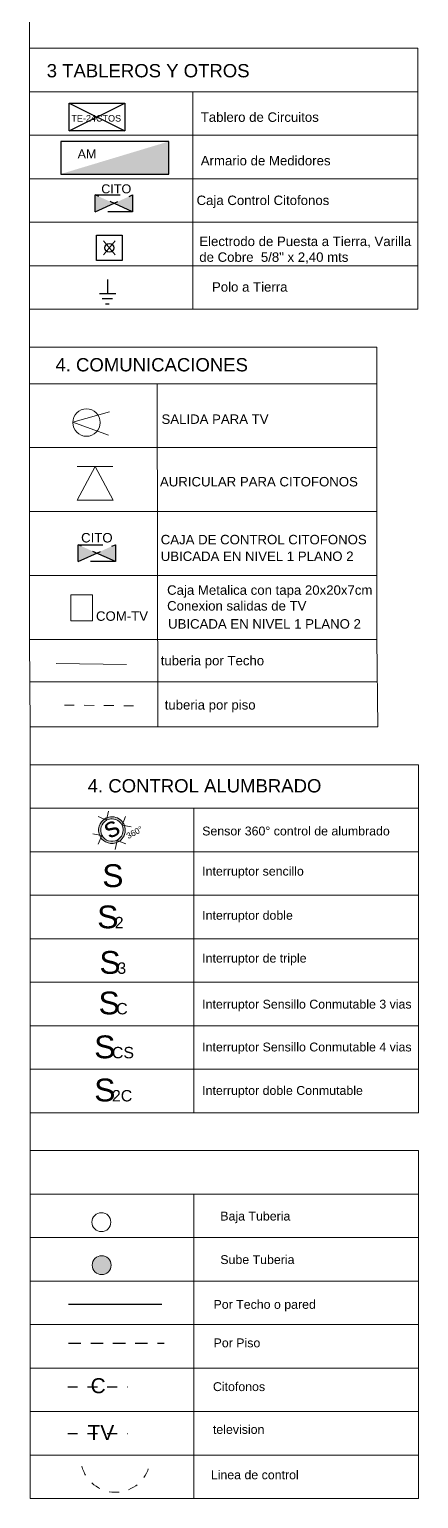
# Model space of a CAD drawing. Header units: millimetres. Extents: x 391 to 679, y 21 to 219.
# Drawn here: x 570.76 to 574.69, y 136.25 to 151.08 of the extents above; entities that cross this region are included whole.
import ezdxf

# ---------------------------------------------------------------- set-up
doc = ezdxf.new("R2010")
doc.units = ezdxf.units.MM
for name, pattern in [('HIDDEN', [0.375, 0.25, -0.125]), ('HIDDEN2', [0.1875, 0.125, -0.0625]), ('RAYITAS', [0.375, 0.25, -0.125])]:
    doc.linetypes.add(name, pattern=pattern)
doc.layers.get('0').update_dxf_attribs({"lineweight": 13})
for name, color, linetype, lineweight in [('BLOQUES CUADRO', 140, 'Continuous', 18), ('Comunicacion', 3, 'Continuous', 9), ('Comunicaciones', 30, 'Continuous', 9), ('CUADROS', 250, 'Continuous', 18), ('E-COTAS', 7, 'Continuous', 25), ('Electrico Convenciones y Notas', 7, 'Continuous', 25), ('Electricos Luminarias', 7, 'Continuous', 25), ('G-ANNO-TEXT', 7, 'Continuous', 9), ('IL cuadro', 5, 'Continuous', 9), ('Iluminacion', 190, 'Continuous', 9), ('Interruptores', 3, 'Continuous', 9), ('Salida Iluminacion', 140, 'Continuous', 15), ('TUBERIA', 1, 'Continuous', 9), ('Tuberia Piso', 1, 'HIDDEN2', 13)]:
    doc.layers.add(name, color=color, linetype=linetype, lineweight=lineweight)
doc.styles.add('DINGRAFO', font='SIMPLEX.SHX')
doc.styles.add('ISOCPEUR_3', font='isocpeur.ttf', dxfattribs={"height": 0.2})
doc.styles.add('ISOCPEUR_B', font='', dxfattribs={"height": 0.3})
doc.styles.get("Standard").update_dxf_attribs({"font": 'arial.ttf'})
doc.styles.get('ISOCPEUR_B').set_extended_font_data('ISOCPEUR', bold=True)

# ---------------------------------------------------------------- blocks, each defined once
blk = doc.blocks.new('piso')
at = {"color": 0}
blk.add_circle((0, 0), 0.0936, dxfattribs=at)
blk = doc.blocks.new('Telefono')
at = {"layer": 'Comunicaciones', "color": 30}
for points in [[(0, 0), (-0.0941, 0.1757)], [(0, 0), (0.0941, 0.1757)], [(-0.0941, 0), (0.0941, 0)]]:
    blk.add_lwpolyline(points, dxfattribs=at)
at = {"layer": 'Iluminacion', "color": 30}
blk.add_lwpolyline([(-0.0941, 0.1757), (0.0941, 0.1757)], dxfattribs=at)
blk = doc.blocks.new('Salida TV')
at = {"layer": 'Iluminacion', "color": 30}
for points in [[(0.0004, 0.003), (-0.0771, 0.246)], [(0.0004, 0.003), (0.0779, 0.246)]]:
    blk.add_lwpolyline(points, dxfattribs=at)
blk.add_circle((0.0004, 0.0951), 0.0921, dxfattribs=at)
blk = doc.blocks.new('*U299')
at = {"layer": 'Comunicacion', "color": 1}
for points in [[(0, -0.036), (-0.06, 0.036)], [(0, -0.036), (0.06, 0.036)]]:
    blk.add_lwpolyline(points, dxfattribs=at)
blk = doc.blocks.new('*U300')
at = {"color": 0, "linetype": 'ByBlock', "lineweight": -2, "transparency": 16777216}
blk.add_blockref('*U299', (0, 0.263), dxfattribs=at)
for p, rotation in [((-0.152, 0.112), 90), ((0.151, 0.11), 270), ((-0.002, -0.04), 180)]:
    blk.add_blockref('*U299', p, dxfattribs=dict(at, rotation=rotation))
blk = doc.blocks.new('SENSOR 360')
h = blk.add_hatch(color=1)
h.dxf.hatch_style = 1
edge = h.paths.add_edge_path()
edge.add_arc((0, 0.113), 0.135, 90, 270)
edge.add_arc((0, 0.113), 0.135, 270, 450)
edge = h.paths.add_edge_path(flags=16)
edge.add_arc((0, 0.113), 0.113, 90, 270)
edge.add_arc((0, 0.113), 0.113, 270, 450)
at = {"layer": 'Comunicacion', "color": 1}
for radius, start, end in [(0.135, 90, 270), (0.113, 90, 270), (0.135, 270, 90), (0.113, 270, 90)]:
    blk.add_arc((0, 0.113), radius, start, end, dxfattribs=at)
blk.add_blockref('*U300', (0, 0))
at = {"color": 1, "attachment_point": 1}
for s, insert, char_height in [('s', (-0.064, 0.244), 0.2), ('360°', (0.104, 0.015), 0.06)]:
    blk.add_mtext_dynamic_manual_height_columns(s, width=0.1747, gutter_width=1, heights=[0], dxfattribs=dict(at, insert=insert, char_height=char_height))
blk = doc.blocks.new('INTERRUPTOR TRIPLE')
at = {"layer": 'Interruptores', "color": 1, "attachment_point": 1}
for s, insert, char_height in [('S', (0, 0.229), 0.229), ('3', (0.18, 0.114), 0.115)]:
    blk.add_mtext_dynamic_manual_height_columns(s, width=0.18279, gutter_width=12.5, heights=[0], dxfattribs=dict(at, insert=insert, char_height=char_height))
blk = doc.blocks.new('INTERRUPTOR CONMUTABLE SENCILLO')
at = {"layer": 'Interruptores', "color": 1, "attachment_point": 1}
for s, insert, char_height in [('S', (0, 0.229), 0.229), ('C', (0.178, 0.114), 0.115)]:
    blk.add_mtext_dynamic_manual_height_columns(s, width=0.18279, gutter_width=12.5, heights=[0], dxfattribs=dict(at, insert=insert, char_height=char_height))
blk = doc.blocks.new('INTERRUPTOR DOBLE')
at = {"layer": 'Interruptores', "color": 1, "attachment_point": 1}
for s, insert, char_height in [('S', (-0.061, 0.1647), 0.1529), ('2', (0.0566, 0.088), 0.0765)]:
    blk.add_mtext_dynamic_manual_height_columns(s, width=0.182788, gutter_width=12.5, heights=[0], dxfattribs=dict(at, insert=insert, char_height=char_height))

msp = doc.modelspace()

# ---------------------------------------------------------------- hatches: boundary and pattern name
at = {"linetype": 'ByBlock'}
h = msp.add_hatch(color=6, dxfattribs=at)
h.dxf.hatch_style = 1
h.paths.add_polyline_path([(571.7986, 149.2403), (571.7986, 149.4111), (571.6101, 149.3257)])
h.paths.add_polyline_path([(571.6101, 149.3257), (571.4216, 149.4111), (571.4216, 149.2403)])
h = msp.add_hatch(color=6, dxfattribs=at)
h.dxf.hatch_style = 1
h.paths.add_polyline_path([(571.6248, 145.709), (571.6248, 145.8799), (571.4363, 145.7945)])
h.paths.add_polyline_path([(571.4363, 145.7945), (571.2477, 145.8799), (571.2477, 145.709)])
at = {"layer": 'BLOQUES CUADRO'}
h = msp.add_hatch(color=0, dxfattribs=at)
h.dxf.hatch_style = 1
edge = h.paths.add_edge_path()
edge.add_arc((571.4864, 138.6056), 0.0957, -18.67036, 341.32964)
at = {"layer": 'E-COTAS', "linetype": 'RAYITAS'}
h = msp.add_hatch(color=6, dxfattribs=at)
h.dxf.hatch_style = 1
h.paths.add_polyline_path([(572.1638, 149.6219), (572.164, 149.9503), (571.0731, 149.6219)])

# ---------------------------------------------------------------- linework, layer by layer
for points in [[(570.7551, 151.2732), (570.7551, 150.8912)], [(570.7551, 148.2559), (570.7551, 147.8739)], [(570.7631, 144.0404), (570.7631, 143.6585)], [(570.7631, 140.1446), (570.7631, 139.7627)]]:
    msp.add_lwpolyline(points)
at = {"color": 0, "linetype": 'ByBlock'}
for points in [[(571.5061, 148.9483), (571.6216, 148.806)], [(571.6216, 148.9483), (571.5061, 148.806)]]:
    msp.add_lwpolyline(points, dxfattribs=at)
at = {"layer": 'E-COTAS', "color": 6, "linetype": 'RAYITAS'}
for p, q in [((571.4216, 149.2403), (571.7986, 149.4111)), ((571.7986, 149.2403), (571.4216, 149.4111)), ((571.2477, 145.709), (571.6248, 145.8799)), ((571.6248, 145.709), (571.2477, 145.8799))]:
    msp.add_line(p, q, dxfattribs=at)
at = {"layer": 'E-COTAS', "color": 0, "linetype": 'RAYITAS'}
for p, q in [((571.5463, 148.5564), (571.5463, 148.4156)), ((571.4638, 148.4156), (571.6288, 148.4156)), ((571.4928, 148.3665), (571.5968, 148.3665)), ((571.5246, 148.3126), (571.5618, 148.3126))]:
    msp.add_line(p, q, dxfattribs=at)
at = {"layer": 'E-COTAS', "color": 6, "linetype": 'RAYITAS'}
for points in [[(571.4216, 149.4111), (571.7986, 149.4111), (571.7986, 149.2403), (571.4216, 149.2403)], [(571.2477, 145.8799), (571.6248, 145.8799), (571.6248, 145.709), (571.2477, 145.709)]]:
    msp.add_lwpolyline(points, close=True, dxfattribs=at)
at = {"layer": 'Electrico Convenciones y Notas', "color": 6}
msp.add_line((572.0944, 138.2076), (571.1504, 138.2076), dxfattribs=at)
at = {"layer": 'Electrico Convenciones y Notas', "color": 6, "linetype": 'RAYITAS', "ltscale": 0.5}
msp.add_line((571.1504, 137.8192), (572.1166, 137.8192), dxfattribs=at)
at = {"layer": 'Electrico Convenciones y Notas', "color": 30, "linetype": 'RAYITAS', "ltscale": 0.02}
msp.add_line((571.1434, 137.3771), (571.7487, 137.3771), dxfattribs=at)
at = {"layer": 'Electrico Convenciones y Notas', "color": 4, "linetype": 'RAYITAS', "ltscale": 0.02}
msp.add_line((571.1434, 136.9046), (571.7487, 136.9046), dxfattribs=at)
at = {"layer": 'Electrico Convenciones y Notas', "color": 6}
msp.add_lwpolyline([(571.0731, 149.6219), (572.1638, 149.6219), (572.164, 149.9503), (571.0733, 149.9503)], close=True, dxfattribs=at)
at = {"layer": 'Electrico Convenciones y Notas', "color": 0}
msp.add_lwpolyline([(571.4347, 149.0063), (571.693, 149.0063), (571.693, 148.748), (571.4347, 148.748)], close=True, dxfattribs=at)
msp.add_circle((571.5639, 148.8772), 0.0444, dxfattribs=at)
at = {"layer": 'Electricos Luminarias', "color": 6}
msp.add_line((571.158, 150.0587), (571.7202, 150.3368), dxfattribs=at)
msp.add_lwpolyline([(571.7202, 150.0587), (571.158, 150.0587), (571.158, 150.3368), (571.7202, 150.3368)], close=True, dxfattribs=at)
msp.add_lwpolyline([(571.158, 150.3368), (571.7202, 150.0587)], dxfattribs=at)
at = {"layer": 'IL cuadro'}
for p, q in [((570.7551, 150.8912), (574.6825, 150.8912)), ((570.7551, 148.2559), (570.7551, 150.8912)), ((570.7551, 150.452), (574.6825, 150.452)), ((572.4082, 148.2559), (572.4082, 150.452)), ((570.7551, 150.0128), (574.6825, 150.0128)), ((570.7551, 149.5736), (574.6825, 149.5736)), ((570.7551, 149.1343), (574.6825, 149.1343)), ((570.7551, 148.6951), (574.6825, 148.6951)), ((570.7551, 148.2559), (574.6825, 148.2559)), ((572.0539, 144.0404), (572.0459, 147.5047)), ((570.7631, 140.1446), (570.7631, 143.6585)), ((574.6905, 143.6585), (574.6905, 140.1446)), ((570.7631, 143.2192), (574.6905, 143.2192)), ((572.4162, 140.1446), (572.4162, 143.2192)), ((570.7631, 142.78), (574.6905, 142.78)), ((570.7631, 142.3408), (574.6905, 142.3408)), ((570.7631, 141.9016), (574.6905, 141.9016)), ((570.7631, 141.4623), (574.6905, 141.4623)), ((570.7631, 141.0231), (574.6905, 141.0231)), ((570.7631, 140.5839), (574.6905, 140.5839)), ((570.7631, 140.1446), (574.6905, 140.1446)), ((570.7631, 136.2489), (570.7631, 139.7627)), ((574.6905, 139.7627), (574.6905, 136.2489)), ((570.7631, 139.3235), (574.6905, 139.3235)), ((572.4162, 136.2489), (572.4162, 139.3235)), ((570.7631, 138.8842), (574.6905, 138.8842)), ((570.7631, 138.445), (574.6905, 138.445)), ((570.7631, 138.0058), (574.6905, 138.0058)), ((570.7631, 137.5666), (574.6905, 137.5666)), ((570.7631, 137.1273), (574.6905, 137.1273)), ((570.7631, 136.6881), (574.6905, 136.6881)), ((570.7631, 136.2489), (574.6905, 136.2489))]:
    msp.add_line(p, q, dxfattribs=at)
at = {"layer": 'IL cuadro', "ltscale": 0.2}
msp.add_line((574.6825, 150.8912), (574.6825, 148.2559), dxfattribs=at)
at = {"layer": 'IL cuadro'}
for points in [[(570.7551, 144.9239), (574.269, 144.9239), (574.269, 147.8739), (570.7551, 147.8739)], [(570.7631, 144.0404), (574.277, 144.0404), (574.269, 144.9239), (570.7551, 144.9239)]]:
    msp.add_lwpolyline(points, close=True, dxfattribs=at)
for points in [[(570.7551, 147.5047), (574.269, 147.5047)], [(570.7551, 146.8595), (574.269, 146.8595)], [(570.7551, 146.2143), (574.269, 146.2143)], [(570.7551, 145.5691), (574.269, 145.5691)], [(570.7551, 144.9239), (574.269, 144.9239)], [(570.7551, 144.4941), (574.269, 144.4941)], [(570.7631, 144.0404), (574.277, 144.0404)], [(574.6905, 143.6585), (570.7631, 143.6585)], [(574.6905, 139.7627), (570.7631, 139.7627)]]:
    msp.add_lwpolyline(points, dxfattribs=at)
at = {"layer": 'Salida Iluminacion', "linetype": 'HIDDEN', "ltscale": 0.03}
msp.add_arc((571.6256, 136.6639), 0.351, 194.26181, 342.87531, dxfattribs=at)
at = {"layer": 'TUBERIA'}
msp.add_lwpolyline([(571.175, 145.3742), (571.3932, 145.3742), (571.3932, 145.1099), (571.175, 145.1099)], close=True, dxfattribs=at)
msp.add_lwpolyline([(571.0258, 144.6793), (571.7361, 144.6713)], dxfattribs=at)
at = {"layer": 'Tuberia Piso', "ltscale": 0.06}
msp.add_lwpolyline([(571.1096, 144.2603), (571.8199, 144.2524)], dxfattribs=at)

# ---------------------------------------------------------------- block references
at = {"layer": 'BLOQUES CUADRO', "color": 0, "xscale": 1.022841994658709, "yscale": 1.022841994658709, "zscale": 1.022841994658709}
for p in [(571.4833, 139.0398), (571.4864, 138.6056)]:
    msp.add_blockref('piso', p, dxfattribs=at)
at = {"layer": 'Comunicacion', "rotation": 28.02000000003192}
msp.add_blockref('SENSOR 360', (571.6427, 142.8981), dxfattribs=at)
at = {"layer": 'Comunicaciones'}
for name, p, xscale, yscale, zscale, rotation in [('Salida TV', (571.1904, 147.1189), 1.505247222406184, 1.505247222406184, 1.505247222406184, 267.6171996133842), ('Telefono', (571.4193, 146.6686), 1.926716444679913, 1.926716444679913, 1.926716444679913, 180.2201840554733)]:
    msp.add_blockref(name, p, dxfattribs=dict(at, xscale=xscale, yscale=yscale, zscale=zscale, rotation=rotation))
at = {"layer": 'Interruptores'}
for name, p, xscale, yscale, zscale, rotation in [('INTERRUPTOR DOBLE', (571.5336, 141.989), 1.505247222406181, 1.505247222406181, 1.505247222406181, 0.2201840554733138), ('INTERRUPTOR TRIPLE', (571.4638, 141.5472), 1.003498148270789, 1.003498148270789, 1.003498148270789, 0.2201840554733139), ('INTERRUPTOR CONMUTABLE SENCILLO', (571.4549, 141.1377), 1.003498148270789, 1.003498148270789, 1.003498148270789, 0.2201840554732883)]:
    msp.add_blockref(name, p, dxfattribs=dict(at, xscale=xscale, yscale=yscale, zscale=zscale, rotation=rotation))

# ---------------------------------------------------------------- texts
at = {"layer": 'CUADROS', "char_height": 0.095465, "attachment_point": 1, "style": 'DINGRAFO'}
for s, insert, width in [('{\\fArial|b0|i0|c0|p34;Tablero de Circuitos}', (572.4879, 150.2441), 2.081958), ('{\\fArial|b0|i0|c0|p34;Armario de Medidores}', (572.4879, 149.8049), 2.081958), ('{\\fArial|b0|i0|c0|p34;Caja Control Citofonos}', (572.4456, 149.4042), 2.081958), ('{\\fArial|b0|i0|c0|p34;Electrodo de Puesta a Tierra, Varilla de Cobre  5/8" x 2,40 mts}', (572.4728, 148.99), 2.16224), ('{\\fArial|b0|i0|c0|p34;Polo a Tierra}', (572.6015, 148.5299), 2.081958), ('{\\fArial|b0|i0|c0|p34;SALIDA PARA TV}', (572.0911, 147.1947), 2.081958), ('{\\fArial|b0|i0|c0|p34;AURICULAR PARA CITOFONOS}', (572.0755, 146.5634), 2.081958), ('{\\fArial|b0|i0|c0|p34;CITO}', (571.2782, 145.9975), 2.081958), ('{\\fArial|b0|i0|c0|p34;CAJA DE CONTROL CITOFONOS}', (572.0833, 145.9789), 2.081958), ('{\\fArial|b0|i0|c0|p34;UBICADA EN NIVEL 1 PLANO 2}', (572.0833, 145.8107), 2.081958), ('{\\fArial|b0|i0|c0|p34;Caja Metalica con tapa 20x20x7cm\\PConexion salidas de TV}', (572.1476, 145.4692), 2.081958), ('{\\fArial|b0|i0|c0|p34;COM-TV}', (571.4287, 145.2066), 2.081958), ('{\\fArial|b0|i0|c0|p34;UBICADA EN NIVEL 1 PLANO 2}', (572.1575, 145.1278), 2.081958), ('{\\fArial|b0|i0|c0|p34;tuberia por Techo}', (572.0833, 144.7573), 2.081958), ('{\\fArial|b0|i0|c0|p34;tuberia por piso}', (572.1232, 144.3104), 2.081958)]:
    msp.add_mtext(s, dxfattribs=dict(at, insert=insert, width=width))
at = {"layer": 'Electrico Convenciones y Notas', "color": 6, "attachment_point": 1}
for s, insert, char_height, width in [('{\\fArial|b0|i0|c0|p34;TE-24CTOS}', (571.1799, 150.2171), 0.06542, 0.881189), ('{\\fArial|b0|i0|c0|p34;AM}', (571.243, 149.8701), 0.090861, 1.223874), ('{\\fArial|b0|i0|c0|p34;CITO}', (571.4821, 149.5177), 0.090861, 1.223874)]:
    msp.add_mtext(s, dxfattribs=dict(at, insert=insert, char_height=char_height, width=width))
at = {"layer": 'Electrico Convenciones y Notas', "color": 30, "insert": (571.3741, 137.4646), "char_height": 0.151435, "width": 2.03979, "attachment_point": 1}
msp.add_mtext('{\\fArial|b0|i0|c0|p34;C}', dxfattribs=at)
at = {"layer": 'Electrico Convenciones y Notas', "color": 4, "insert": (571.343, 136.9911), "char_height": 0.151435, "width": 2.03979, "attachment_point": 1}
msp.add_mtext('{\\fArial|b0|i0|c0|p34;TV}', dxfattribs=at)
at = {"layer": 'G-ANNO-TEXT', "color": 7, "attachment_point": 1}
for s, insert, char_height, width, style in [('{\\fArial|b0|i0|c0|p34;3 TABLEROS Y OTROS}', (570.9308, 150.7322), 0.134088, 3.964836, 'ISOCPEUR_B'), ('{\\fArial|b0|i0|c0|p34;4. COMUNICACIONES}', (571.0188, 147.7632), 0.134088, 3.964836, 'ISOCPEUR_B'), ('{\\fArial|b0|i0|c0|p34;4. CONTROL ALUMBRADO}', (571.345, 143.5125), 0.134088, 3.964836, 'ISOCPEUR_B'), ('{\\fArial|b0|i0|c0|p34;Sensor 360° control de alumbrado}', (572.5024, 143.0337), 0.089392, 2.348763, 'ISOCPEUR_3'), ('{\\fArial|b0|i0|c0|p34;Interruptor sencillo}', (572.5024, 142.628), 0.089392, 2.348763, 'ISOCPEUR_3'), ('{\\fArial|b0|i0|c0|p34;Interruptor doble}', (572.5024, 142.1826), 0.089392, 2.348763, 'ISOCPEUR_3'), ('{\\fArial|b0|i0|c0|p34;Interruptor de triple}', (572.5024, 141.75), 0.089392, 2.348763, 'ISOCPEUR_3'), ('{\\fArial|b0|i0|c0|p34;Interruptor Sensillo Conmutable 3 vias }', (572.5024, 141.2856), 0.089392, 2.348763, 'ISOCPEUR_3'), ('{\\fArial|b0|i0|c0|p34;Interruptor Sensillo Conmutable 4 vias}', (572.5024, 140.853), 0.089392, 2.348763, 'ISOCPEUR_3'), ('{\\fArial|b0|i0|c0|p34;Interruptor doble Conmutable}', (572.5024, 140.4141), 0.089392, 2.348763, 'ISOCPEUR_3'), ('{\\fArial|b0|i0|c0|p34;Baja Tuberia}', (572.6856, 139.1458), 0.089392, 2.348763, 'ISOCPEUR_3'), ('{\\fArial|b0|i0|c0|p34;Sube Tuberia}', (572.6856, 138.7065), 0.089392, 2.348763, 'ISOCPEUR_3'), ('{\\fArial|b0|i0|c0|p34;Por Techo o pared}', (572.6172, 138.2544), 0.089392, 2.348763, 'ISOCPEUR_3'), ('{\\fArial|b0|i0|c0|p34;Por Piso}', (572.6179, 137.866), 0.089392, 2.348763, 'ISOCPEUR_3'), ('{\\fArial|b0|i0|c0|p34;Citofonos}', (572.6109, 137.4239), 0.089392, 2.348763, 'ISOCPEUR_3'), ('{\\fArial|b0|i0|c0|p34;television}', (572.6109, 136.9917), 0.089392, 2.348763, 'ISOCPEUR_3'), ('{\\fArial|b0|i0|c0|p34;Linea de control}', (572.5896, 136.5336), 0.089392, 2.348763, 'ISOCPEUR_3')]:
    msp.add_mtext(s, dxfattribs=dict(at, insert=insert, char_height=char_height, width=width, style=style))
at = {"layer": 'Interruptores', "color": 1, "attachment_point": 1, "rotation": 0.06125}
for s, insert, char_height in [('S', (571.492, 142.653), 0.2302), ('S', (571.4107, 140.9247), 0.2302), ('CS', (571.5898, 140.8093), 0.11508), ('S', (571.4107, 140.4892), 0.2302), ('2C', (571.5898, 140.3738), 0.11508)]:
    msp.add_mtext_dynamic_manual_height_columns(s, width=0.182788, gutter_width=12.5, heights=[0], dxfattribs=dict(at, insert=insert, char_height=char_height))

doc.saveas('drawing.dxf')
